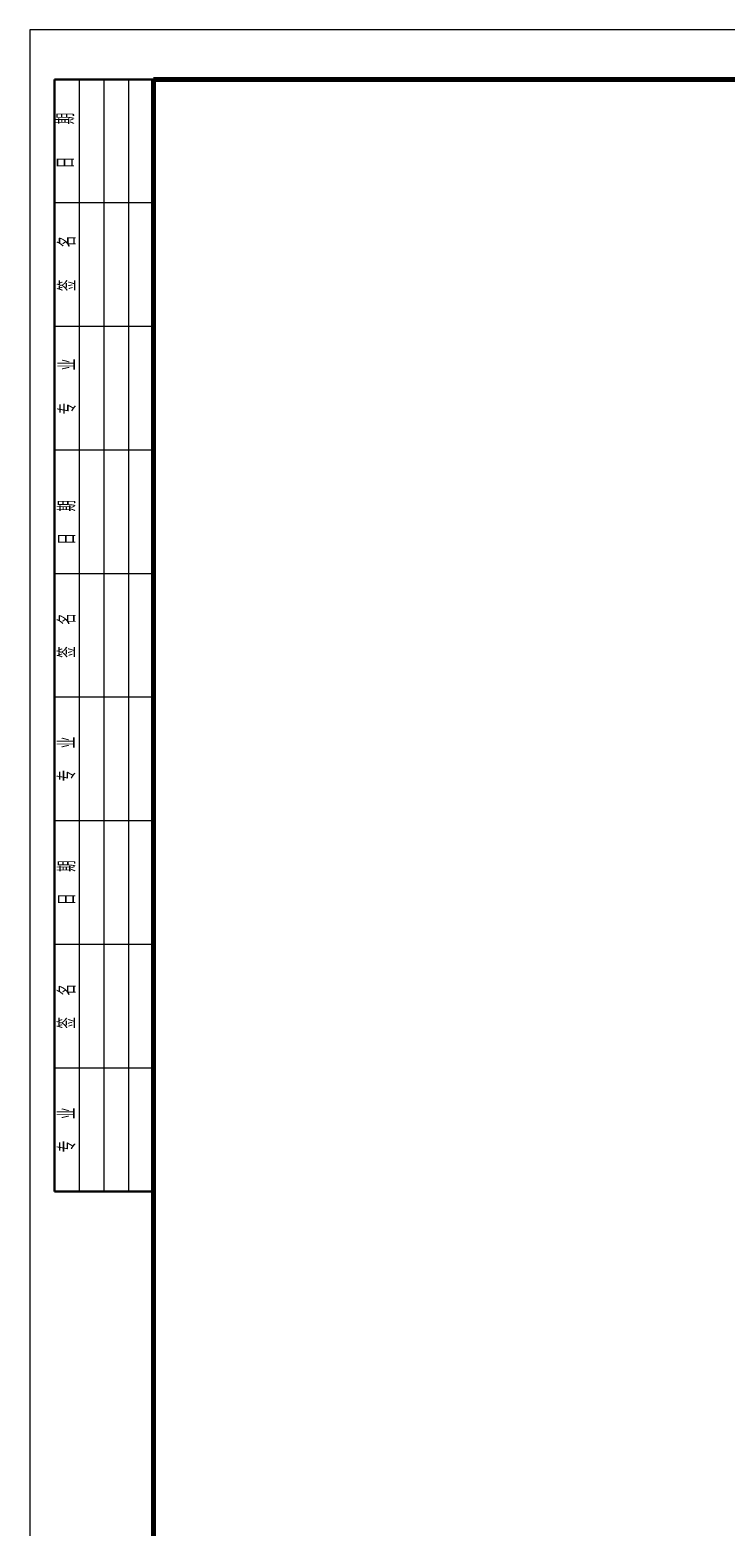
# Model space of a CAD drawing. Extents: x 3968514 to 5230306, y -516551 to -228246.
# Drawn here: x 5130454 to 5137499, y -477822 to -462679 of the extents above; entities that cross this region are included whole.
import ezdxf

# ---------------------------------------------------------------- set-up
doc = ezdxf.new("R2010")
doc.units = 0
doc.header["$LTSCALE"] = 1000
doc.header["$MEASUREMENT"] = 0
doc.layers.add('FRAME', color=3, linetype='Continuous', lineweight=18)
doc.styles.add('DXFS', font='txt.shx', dxfattribs={"width": 0.7, "bigfont": 'dxfs.shx'})

# ---------------------------------------------------------------- blocks, each defined once
blk = doc.blocks.new('A$C0B803521')
at = {"layer": 'FRAME', "lineweight": 18}
for p, q in [((-100043, 93652), (-100043, 34252)), ((-15943, 93652), (-100043, 93652))]:
    blk.add_line(p, q, dxfattribs=at)
at = {"layer": 'FRAME', "lineweight": 35}
for p, q in [((-97543, 92652), (-99543, 92652)), ((-99543, 92652), (-99543, 70152))]:
    blk.add_line(p, q, dxfattribs=at)
at = {"layer": 'FRAME', "lineweight": 140}
for p, q in [((-97543, 92652), (-97543, 35252)), ((-16943, 92652), (-97543, 92652))]:
    blk.add_line(p, q, dxfattribs=at)
at = {"layer": 'FRAME', "lineweight": 18}
for points in [[(-99043, 70152), (-99043, 92652)], [(-98543, 70152), (-98543, 92652)], [(-98043, 70152), (-98043, 92652)], [(-97543, 90152), (-99543, 90152)], [(-97543, 87652), (-99543, 87652)], [(-97543, 85152), (-99543, 85152)], [(-97543, 82652), (-99543, 82652)], [(-97543, 80152), (-99543, 80152)], [(-97543, 77652), (-99543, 77652)], [(-97543, 75152), (-99543, 75152)], [(-97543, 72652), (-99543, 72652)]]:
    blk.add_lwpolyline(points, dxfattribs=at)
at = {"layer": 'FRAME', "lineweight": 35}
blk.add_lwpolyline([(-97543, 70152), (-99543, 70152)], dxfattribs=at)
at = {"layer": 'FRAME', "char_height": 350, "attachment_point": 5, "rotation": 90, "style": 'DXFS'}
for s, insert, width in [('日   期', (-99319, 91415), 1350.55), ('签   名   ', (-99289, 88930), 1430.08), ('专   业', (-99284, 86439), 1489.43), ('日  期', (-99293, 83691), 1132.5), ('签  名   ', (-99293, 81402), 1185), ('专  业', (-99293, 78902), 1132.5), ('日  期', (-99293, 76402), 1132.5), ('签  名   ', (-99293, 73902), 1185)]:
    blk.add_mtext(s, dxfattribs=dict(at, insert=insert, width=width))
at = {"layer": 'FRAME', "lineweight": 18, "insert": (-99293, 71402), "char_height": 350, "width": 1132.5, "attachment_point": 5, "rotation": 90, "style": 'DXFS'}
blk.add_mtext('专  业', dxfattribs=at)

msp = doc.modelspace()

# ---------------------------------------------------------------- linework, layer by layer
msp.add_lwpolyline([(5131703.97114, -491879.20631), (5168503.97114, -491879.20631), (5168503.97114, -463179.20631), (5131703.97114, -463179.20631)], close=True)

# ---------------------------------------------------------------- block references
at = {"xscale": 0.5, "yscale": 0.5, "zscale": 0.5}
msp.add_blockref('A$C0B803521', (5180475.53111, -509505.20671), dxfattribs=at)

doc.saveas('drawing.dxf')
